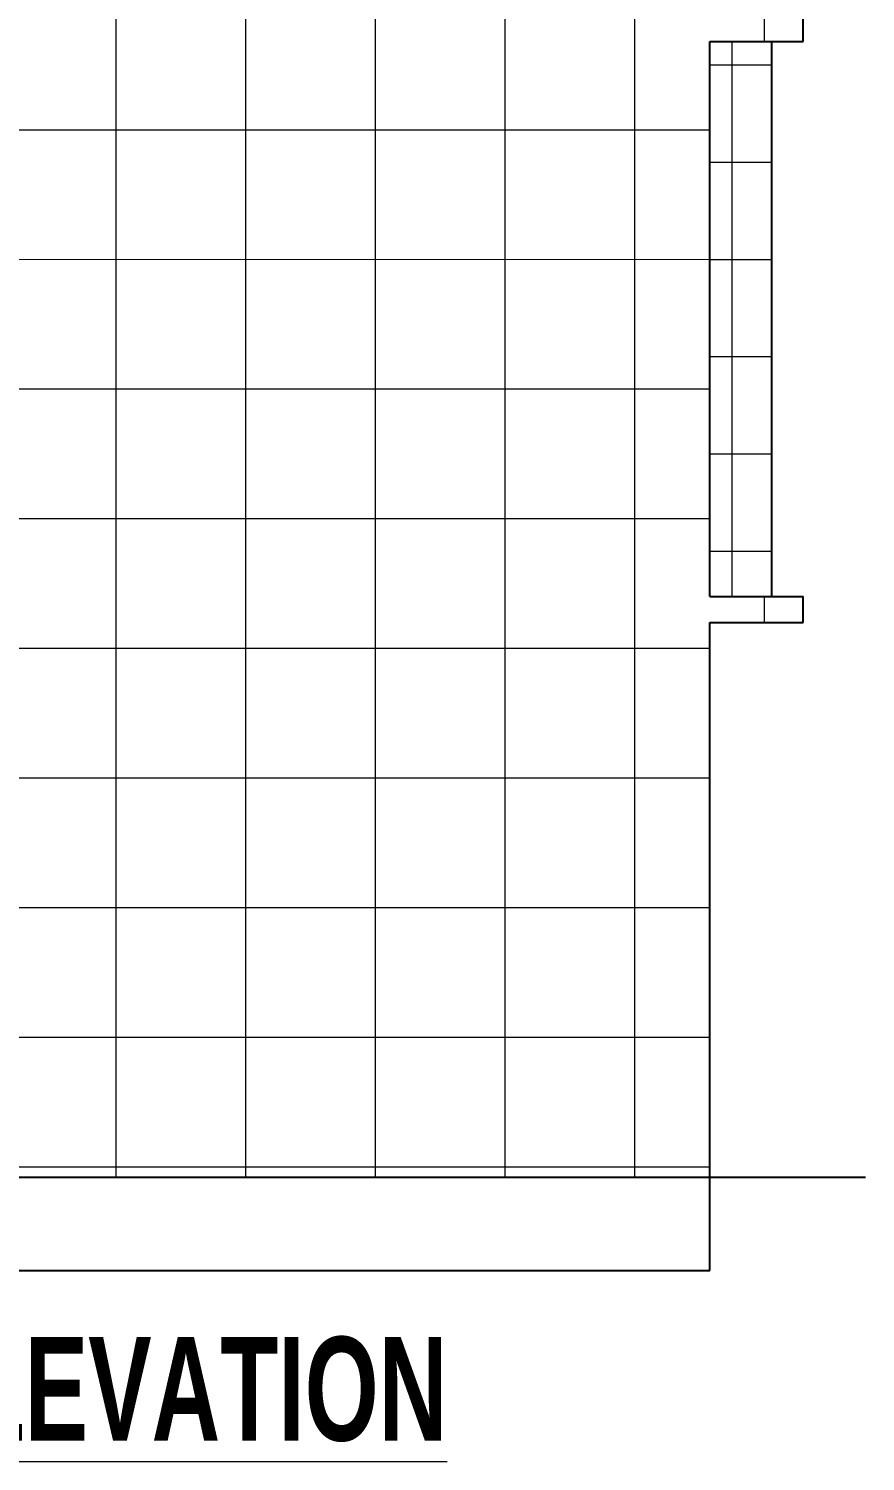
# Model space of a CAD drawing. Header units: inches. Extents: x -10117506 to -5032697, y -6529230 to -3253155.
# Drawn here: x -5060816.9 to -5060655.6, y -3256656.8 to -3256380.5 of the extents above; entities that cross this region are included whole.
import ezdxf

# ---------------------------------------------------------------- set-up
doc = ezdxf.new("R2010")
doc.units = ezdxf.units.IN
doc.header["$LTSCALE"] = 2
doc.header["$MEASUREMENT"] = 0
doc.linetypes.add('ACAD_ISO02W100', pattern=[15, 12, -3])
doc.layers.get('0').update_dxf_attribs({"linetype": 'CONTINUOUS'})
doc.layers.add('HATCH', color=60, linetype='ACAD_ISO02W100', lineweight=13)
doc.layers.add('Text-100.w', color=254, linetype='CONTINUOUS', lineweight=9)
doc.styles.add('Arial', font='arial.ttf', dxfattribs={"width": 0.8, "height": 12})

msp = doc.modelspace()

# ---------------------------------------------------------------- hatches: boundary and pattern name
at = {"layer": 'HATCH', "transparency": 33554661}
h = msp.add_hatch(dxfattribs=at)
h.set_pattern_fill('ANSI37', color=256, scale=200, angle=45)
h.paths.add_polyline_path([(-5060685.56, -3256383), (-5060667.56, -3256383), (-5060667.56, -3256378), (-5060685.56, -3256378), (-5060685.56, -3256340), (-5060829.99, -3256340), (-5060829.99, -3256602), (-5060685.56, -3256602), (-5060685.56, -3256495), (-5060667.56, -3256495), (-5060667.56, -3256490), (-5060685.56, -3256490)])
h = msp.add_hatch(dxfattribs=at)
h.set_pattern_fill('ANSI37', color=256, scale=150, angle=45)
h.paths.add_polyline_path([(-5060673.56, -3256383), (-5060685.56, -3256383), (-5060685.56, -3256490), (-5060673.56, -3256490)])

# ---------------------------------------------------------------- linework, layer by layer
at = {"ltscale": 0.5}
for p, q in [((-5060667.56, -3256383), (-5060667.56, -3256378)), ((-5060685.56, -3256490), (-5060685.56, -3256383)), ((-5060685.56, -3256383), (-5060667.56, -3256383)), ((-5060673.56, -3256490), (-5060673.56, -3256383)), ((-5060685.56, -3256490), (-5060667.56, -3256490)), ((-5060667.56, -3256495), (-5060667.56, -3256490)), ((-5060685.56, -3256602), (-5060685.56, -3256495)), ((-5060685.56, -3256495), (-5060667.56, -3256495)), ((-5060948.15, -3256602), (-5060685.56, -3256602)), ((-5060685.56, -3256602), (-5060655.56, -3256602)), ((-5060685.56, -3256620), (-5060685.56, -3256602)), ((-5060948.15, -3256620), (-5060685.56, -3256620))]:
    msp.add_line(p, q, dxfattribs=at)

# ---------------------------------------------------------------- texts
at = {"layer": 'Text-100.w', "insert": (-5060820.15, -3256632.79), "char_height": 20, "width": 569.1024, "attachment_point": 2, "style": 'Arial'}
msp.add_mtext('\\A1;{\\fArial Narrow|b1|i0|c0|p34;\\L WEST ELEVATION}', dxfattribs=at)

doc.saveas('drawing.dxf')
